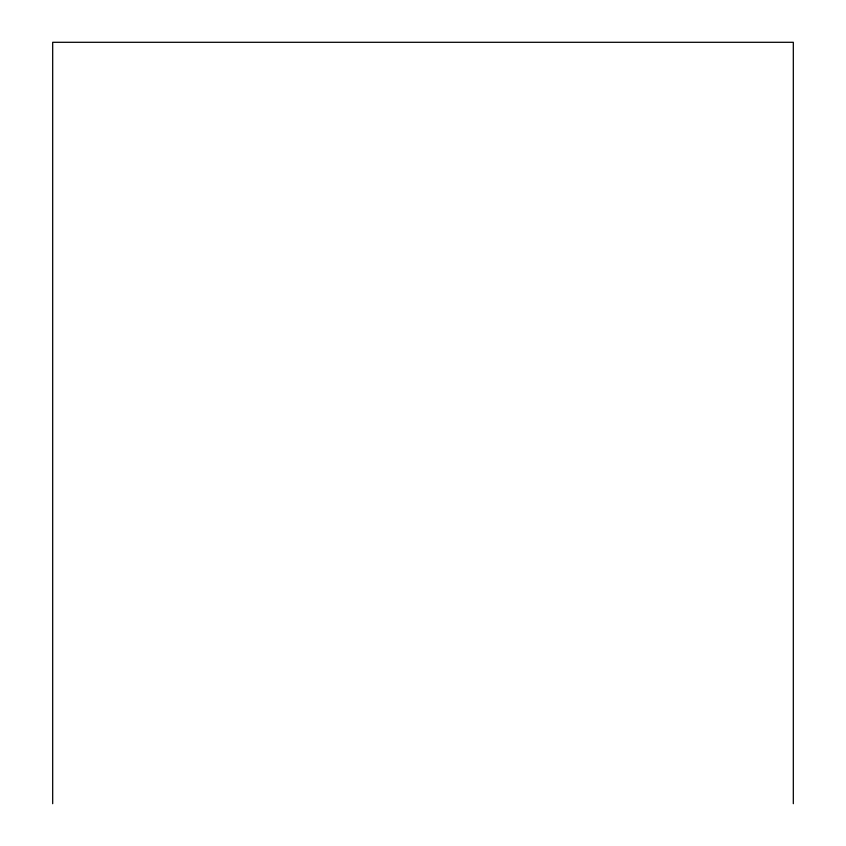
<?xml version="1.0" encoding="UTF-8"?>
<svg xmlns="http://www.w3.org/2000/svg" width="846" height="846" viewBox="0 0 846 846"><rect width="100%" height="100%" fill="white"/><g stroke="black" fill="none" stroke-linecap="round" stroke-linejoin="round"><path stroke-width="1.27" d="M793.315 803.7L793.315 42.3L52.685 42.3L52.685 803.7"/></g></svg>
